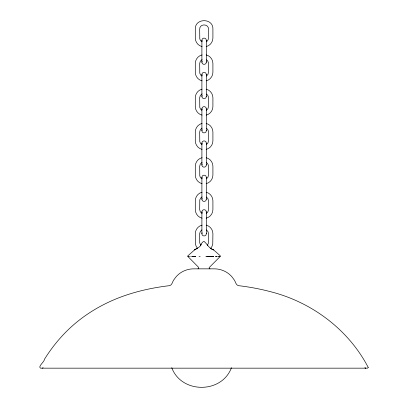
<?xml version="1.0" encoding="UTF-8"?>
<svg xmlns="http://www.w3.org/2000/svg" width="408" height="408" viewBox="0 0 408 408"><rect width="100%" height="100%" fill="white"/><g stroke="black" fill="none" stroke-linecap="round" stroke-linejoin="round"><path stroke-width="0.61" d="M201.006 244.367C200.471 244.907 202.832 241.373 204 241.322C207.667 244.351 208.636 248.329 213.756 249.997L220.3 255.826M201.899 40.229C201.751 37.388 206.453 37.388 206.305 40.229L206.305 62.235C206.453 65.071 201.751 65.071 201.899 62.235L201.899 40.229L202.144 41.233M201.899 62.235L202.144 61.231M201.899 74.496C201.751 71.655 206.453 71.655 206.305 74.496L206.305 96.502C206.453 99.338 201.751 99.338 201.899 96.502L201.899 74.496L202.144 75.5M201.899 96.502L202.144 95.498M201.899 108.758C201.751 105.922 206.453 105.922 206.305 108.758L206.305 130.769C206.453 133.605 201.751 133.605 201.899 130.769L201.899 108.758L202.144 109.762M201.899 130.769L202.144 129.764M206.305 40.229L206.264 40.622M201.899 143.024C201.751 140.189 206.453 140.189 206.305 143.024L206.305 165.036C206.453 167.872 201.751 167.872 201.899 165.036L201.899 143.024L202.144 144.029M201.899 165.036L202.144 164.031M206.305 74.496L206.264 74.888M201.899 177.291C201.751 174.456 206.453 174.456 206.305 177.291L206.305 199.298C206.453 202.139 201.751 202.139 201.899 199.298L201.899 177.291L202.144 178.296M201.899 199.298L202.144 198.298M206.305 108.758L206.264 109.155M201.899 211.813C201.751 208.978 206.453 208.978 206.305 211.813L206.305 233.82C206.453 236.66 201.751 236.66 201.899 233.82L201.899 211.813L202.144 212.818M201.899 233.82L202.144 232.82M206.305 143.024L206.264 143.417M206.305 177.291L206.264 177.684M206.305 211.813L206.264 212.206M201.001 244.642C200.303 247.11 196.972 248.304 194.738 249.681L194.983 249.548L187.547 256.142L198.609 267.342L198.803 268.301L197.992 268.846M231.458 367.7C221.763 393.858 181.448 393.858 171.748 367.7M207.371 245.463L208.488 242.923L208.503 233.493L207.901 231.474L206.331 229.903M210.329 248.737L211.92 246.57L212.757 244.157L212.91 233.702C212.976 229.74 210.028 225.996 206.157 225.134M43.146 367.761L42.208 368.164M206.331 41.82L207.657 40.622L208.427 38.842L208.508 29.208C208.774 23.526 199.43 23.526 199.696 29.208L199.777 38.842L200.547 40.622L201.873 41.82M206.331 76.082L207.901 74.511L208.508 72.282L208.463 62.852L207.784 61.057L206.519 59.792M206.331 110.349L207.901 108.778L208.508 106.549L208.463 97.119L207.784 95.324L206.519 94.059M206.331 144.616L207.901 143.045L208.508 140.816L208.463 131.386L207.784 129.591L206.519 128.326M206.331 178.882L207.901 177.312L208.508 175.083L208.463 165.653L207.784 163.858L206.519 162.593M206.331 213.404L207.657 212.206L208.427 210.431L208.508 200.797L207.901 198.569L206.331 196.998M201.873 229.903L200.303 231.474L199.701 233.493L199.716 242.923L200.833 245.463M202.072 59.568L200.303 61.246L199.696 63.475L199.777 73.108L200.547 74.888L201.873 76.082M202.072 93.835L200.303 95.513L199.696 97.742L199.777 107.375L200.547 109.155L201.873 110.349M202.072 128.097L200.303 129.78L199.696 132.008L199.777 141.642L200.547 143.417L201.873 144.616M202.072 162.364L200.303 164.047L199.696 166.275L199.777 175.909L200.547 177.684L201.873 178.882M202.072 196.886L200.547 198.191L199.777 199.971L199.696 209.605L200.303 211.834L202.072 213.511M197.35 248.406L194.473 249.839L194.886 249.895M206.157 46.583C210.028 45.722 212.976 41.983 212.91 38.015L212.91 29.208C213.45 17.84 194.754 17.84 195.294 29.208L195.294 38.015C195.228 41.983 198.176 45.722 202.047 46.583M202.047 54.912C198.176 55.774 195.228 59.512 195.294 63.475L195.294 72.282C195.228 76.245 198.176 79.988 202.047 80.85M206.157 80.85C210.028 79.988 212.976 76.245 212.91 72.282L212.91 63.475C212.976 59.512 210.028 55.774 206.157 54.912M202.047 89.179C198.176 90.035 195.228 93.779 195.294 97.742L195.294 106.549C195.228 110.512 198.176 114.255 202.047 115.117M206.157 115.117C210.028 114.255 212.976 110.512 212.91 106.549L212.91 97.742C212.976 93.779 210.028 90.035 206.157 89.179M202.047 123.44C198.176 124.302 195.228 128.046 195.294 132.008L195.294 140.816C195.228 144.779 198.176 148.522 202.047 149.384M206.157 149.384C210.028 148.522 212.976 144.779 212.91 140.816L212.91 132.008C212.976 128.046 210.028 124.302 206.157 123.44M202.047 157.707C198.176 158.569 195.228 162.313 195.294 166.275L195.294 175.083C195.228 179.046 198.176 182.789 202.047 183.646M206.157 183.646C210.028 182.789 212.976 179.046 212.91 175.083L212.91 166.275C212.976 162.313 210.028 158.569 206.157 157.707M202.047 192.229C198.176 193.091 195.228 196.834 195.294 200.797L195.294 209.605C195.228 213.568 198.176 217.311 202.047 218.168M206.157 218.168C210.028 217.311 212.976 213.568 212.91 209.605L212.91 200.797C212.976 196.834 210.028 193.091 206.157 192.229M202.047 225.134C198.176 225.996 195.228 229.74 195.294 233.702L195.381 243.749L196.085 246.167L197.564 248.411M213.338 249.905L213.634 249.92L212.91 249.599M188.062 256.464L188.358 256.464M188.736 256.464L189.19 256.464M189.725 256.464L190.337 256.464M199.068 256.464L200.165 256.464M205.841 256.464L206.973 256.464M220.223 256.464L209.222 267.515L209.166 268.301L209.972 268.846M365.405 368.123L365.798 368.164L364.854 367.761M201.302 244.586L201.241 244.851M212.466 249.385L210.707 248.452M206.264 61.843L206.305 62.235M206.264 96.109L206.305 96.502M206.264 130.376L206.305 130.769M206.264 164.638L206.305 165.036M206.264 198.905L206.305 199.298M206.264 233.427L206.305 233.82M368.245 367.47L367.547 368.164L40.453 368.164C37.521 366.614 44.778 361.411 44.406 359.356C50.465 349.63 57.533 340.522 65.576 332.352C82.834 314.767 104.698 302.063 128.076 294.51C141.596 290.119 155.591 287.288 169.703 285.636C172.518 284.835 172.426 280.913 174.389 279.077C178.684 272.406 186.558 268.612 194.422 268.846L213.578 268.846C221.442 268.612 229.316 272.406 233.611 279.077C235.574 280.913 235.482 284.835 238.303 285.636C248.926 286.885 259.478 288.793 269.826 291.526C311.294 301.782 348.452 329.368 368.245 367.47M193.683 256.464L191.796 256.326L193.683 256.464M195.743 256.464L193.621 256.326L195.743 256.464M209.345 256.464L206.989 256.326L209.345 256.464M211.599 256.464L209.375 256.326L211.599 256.464M213.68 256.464L211.645 256.326L213.68 256.464M217.143 256.464L215.613 256.326L217.143 256.464M219.422 256.464L218.53 256.326L219.422 256.464M220.096 256.464L219.514 256.326L220.055 256.464"/></g></svg>
